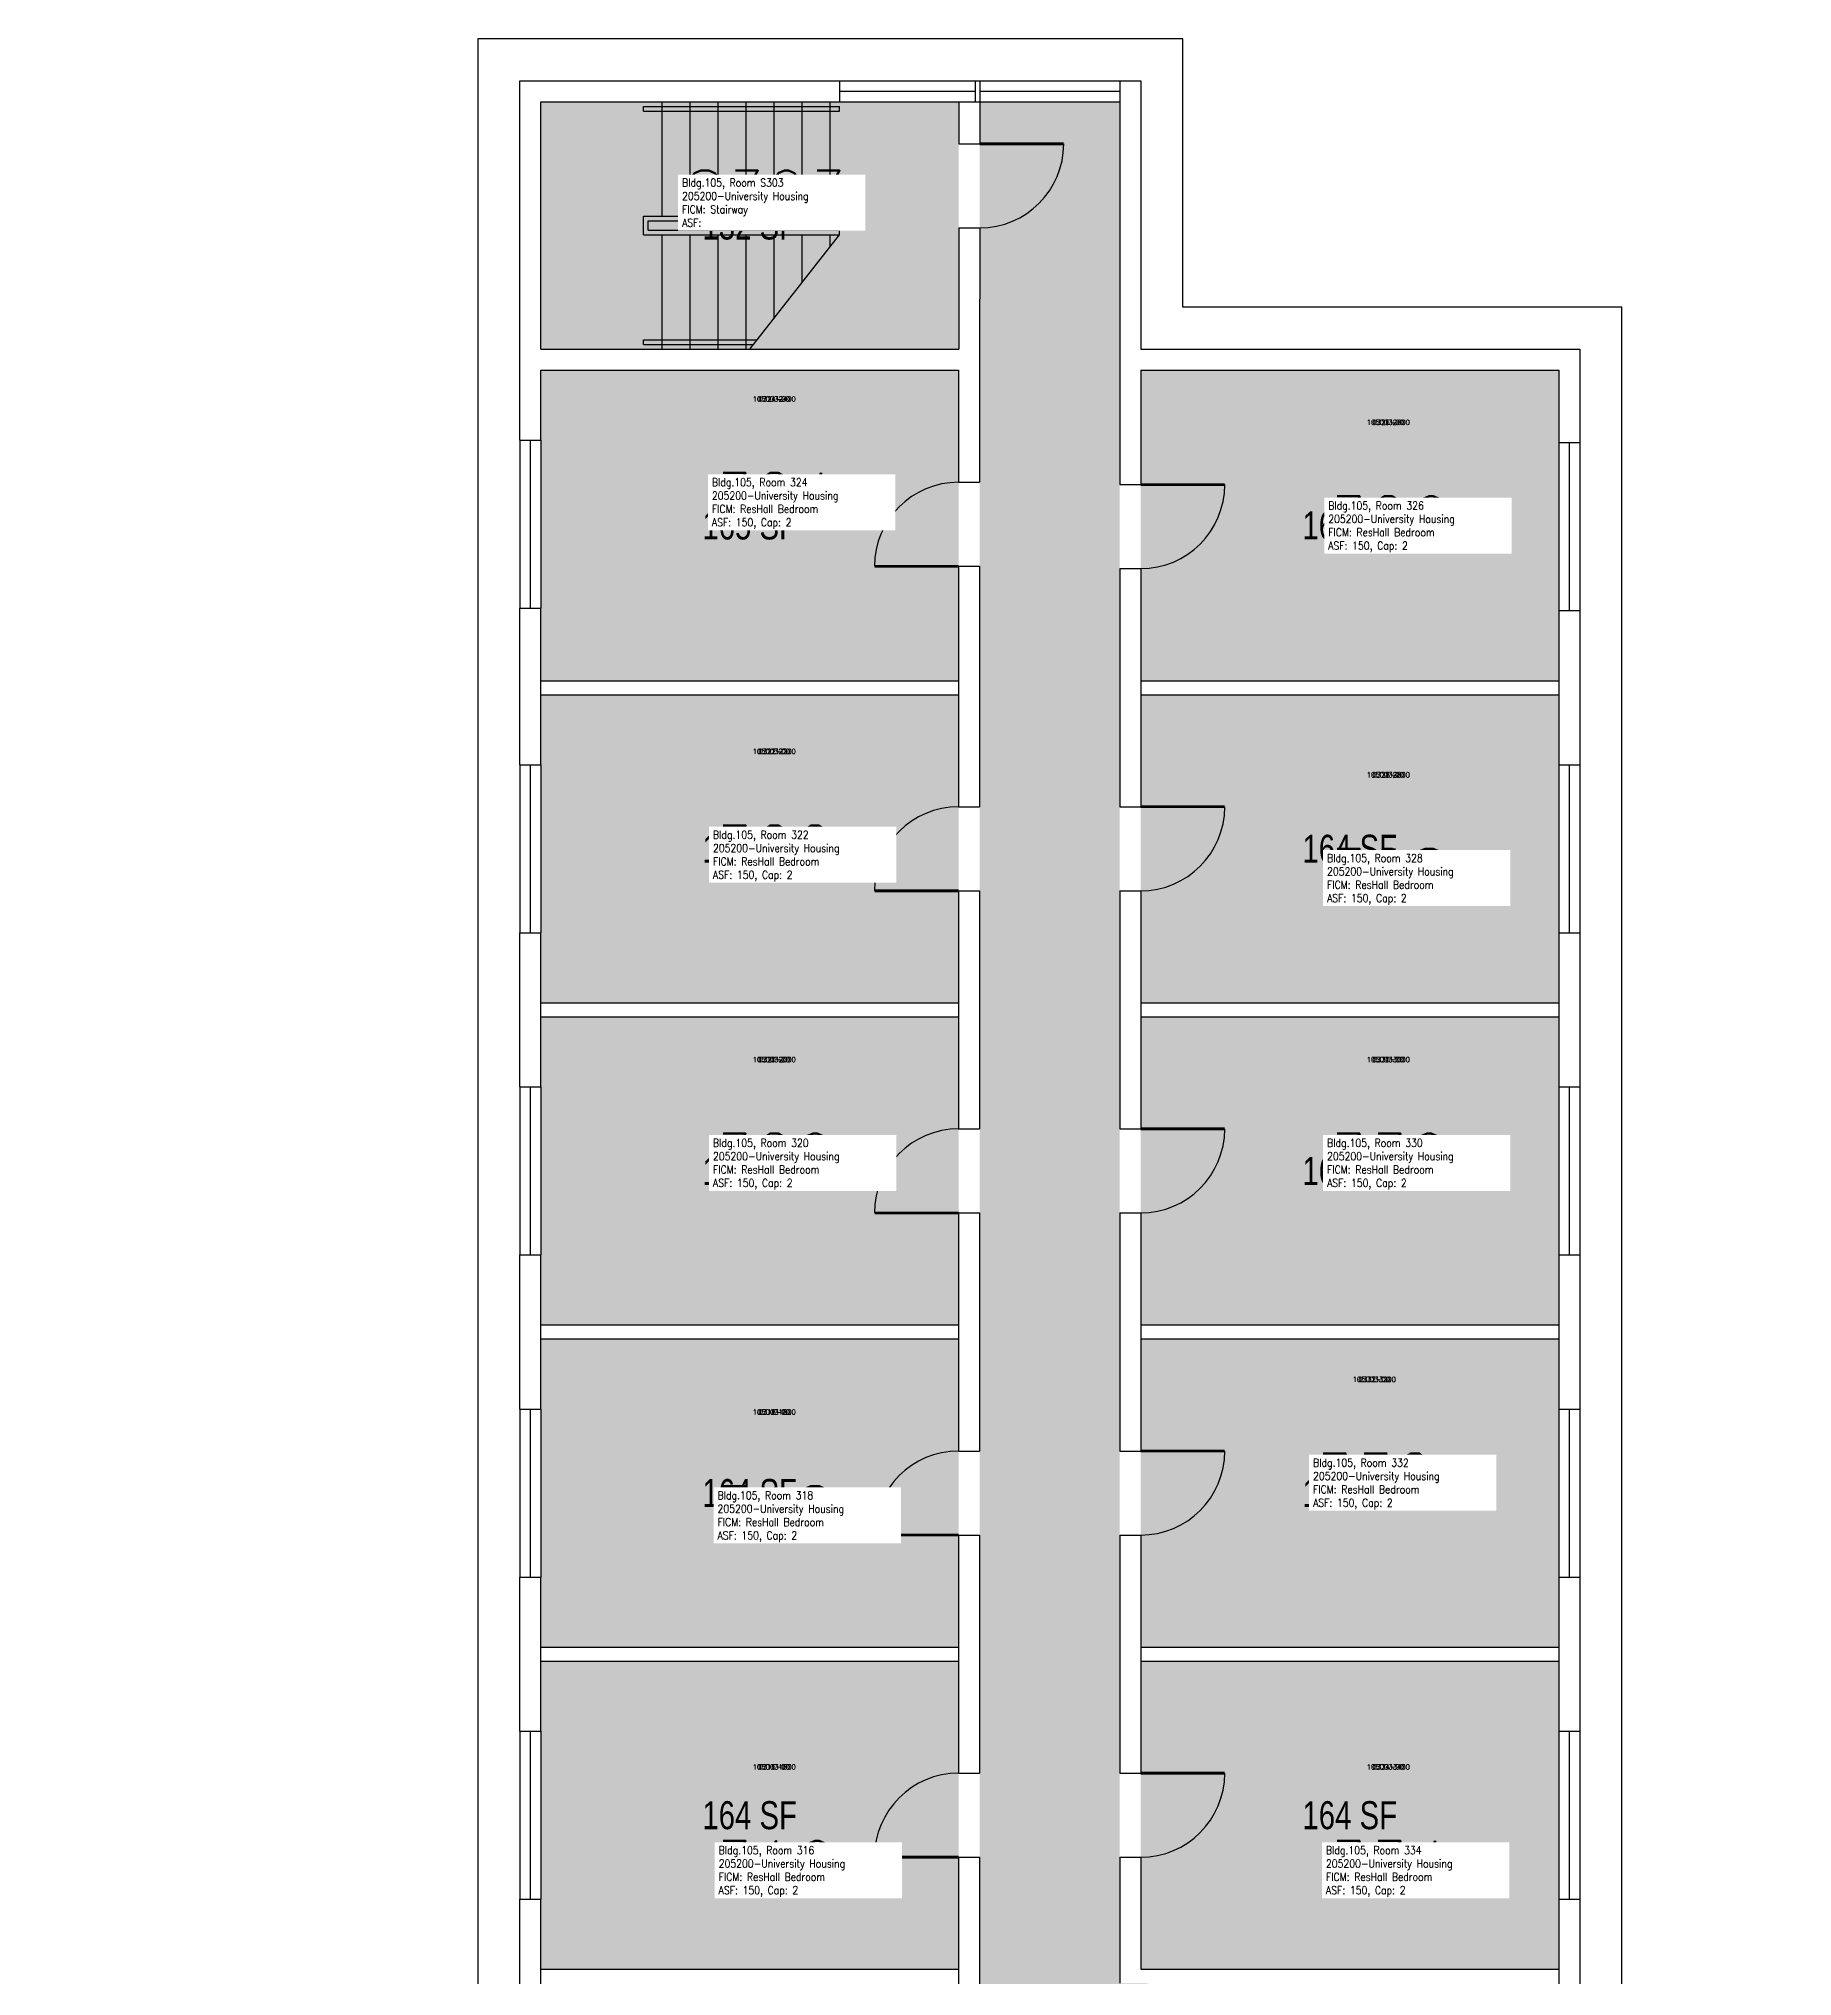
# Model space of a CAD drawing. Header units: inches. Extents: x -18 to 733, y -18 to 3747.
# Drawn here: x -18 to 733, y 2917 to 3747 of the extents above; entities that cross this region are included whole.
import ezdxf
from ezdxf.enums import TextEntityAlignment as Align

# ---------------------------------------------------------------- set-up
doc = ezdxf.new("R2010")
doc.units = ezdxf.units.IN
doc.header["$LTSCALE"] = 0.25
doc.header["$MEASUREMENT"] = 0
for name, color, linetype in [('A-DOOR', 2, 'CONTINUOUS'), ('A-FLOR', 3, 'CONTINUOUS'), ('A-GLAZ', 1, 'CONTINUOUS'), ('A-GLAZ-SILL', 2, 'CONTINUOUS'), ('A-IDEN-RNUM', 7, 'CONTINUOUS'), ('A-IDEN-SNUM', 4, 'CONTINUOUS'), ('A-IDEN-VNUM', 4, 'CONTINUOUS'), ('A-ROOF', 2, 'CONTINUOUS'), ('A-WALL', 5, 'CONTINUOUS'), ('AREA-TEXT', 3, 'CONTINUOUS'), ('Rooms-Category-Color', 7, 'CONTINUOUS'), ('Rooms-College-Color', 7, 'CONTINUOUS'), ('Rooms-Department-Color', 7, 'CONTINUOUS'), ('Rooms-Division-Color', 7, 'CONTINUOUS'), ('Rooms-Information', 7, 'CONTINUOUS')]:
    doc.layers.add(name, color=color, linetype=linetype)
doc.styles.add('AREA', font='arial.ttf', dxfattribs={"width": 0.75, "height": 24})
doc.styles.add('ROOMSNUMBER', font='SIMPLEX.shx', dxfattribs={"height": 0.18})
doc.styles.add('ROOMVNUMBER', font='simplex.shx', dxfattribs={"width": 0.85})

msp = doc.modelspace()

# ---------------------------------------------------------------- hatches: boundary and pattern name
at = {"layer": 'Rooms-Category-Color', "true_color": 0xadadad}
for points in [[(376, 3720), (325, 3720), (197, 3720), (197, 3614), (376, 3614)], [(444.97, 1914), (444.96, 1943), (444.96, 2823), (453.96, 2823), (453.96, 2818), (477.96, 2818), (477.96, 2881), (453.96, 2881), (453.96, 2876), (444.96, 2876), (444.96, 2885), (456.96, 2885), (456.96, 2914), (444.96, 2914), (445, 3720), (385, 3720), (384.96, 1914), (444.96, 1914)]]:
    msp.add_hatch(color=253, dxfattribs=at).paths.add_polyline_path(points)
at = {"layer": 'Rooms-Category-Color', "true_color": 0x728ef3}
for points in [[(375.96, 3605), (197, 3605), (197, 3575), (197, 3503.02), (197, 3472), (375.96, 3472)], [(633, 3575.02), (633, 3605), (453.96, 3605), (453.96, 3472), (633, 3472), (633, 3502)], [(375.96, 3466), (197, 3466), (197, 3436), (197, 3364.02), (197, 3334), (375.96, 3334)], [(633, 3436.02), (633, 3466), (453.96, 3466), (453.96, 3334), (633, 3334), (633, 3364)], [(375.96, 3328), (197, 3328), (197, 3298), (197, 3226), (197, 3196), (375.96, 3196)], [(633, 3226), (633, 3298), (633, 3328), (453.96, 3328), (453.96, 3196), (633, 3196)], [(375.96, 3190), (197, 3190), (197, 3160), (197, 3088), (197, 3058), (375.96, 3058)], [(633, 3190), (453.96, 3190), (453.96, 3058), (633, 3058)], [(375.96, 3052), (197, 3052), (197, 3022), (197, 2950), (197, 2920), (375.96, 2920)], [(633, 3022), (633, 3052), (453.96, 3052), (453.96, 2920), (633, 2920), (633, 2950)]]:
    msp.add_hatch(color=171, dxfattribs=at).paths.add_polyline_path(points)
at = {"layer": 'Rooms-College-Color', "true_color": 0xadadad}
for points in [[(376, 3720), (325, 3720), (197, 3720), (197, 3614), (376, 3614)], [(444.97, 1914), (444.96, 1943), (444.96, 2823), (453.96, 2823), (453.96, 2818), (477.96, 2818), (477.96, 2881), (453.96, 2881), (453.96, 2876), (444.96, 2876), (444.96, 2885), (456.96, 2885), (456.96, 2914), (444.96, 2914), (445, 3720), (385, 3720), (384.96, 1914), (444.96, 1914)], [(375.96, 3605), (197, 3605), (197, 3575), (197, 3503.02), (197, 3472), (375.96, 3472)], [(633, 3575.02), (633, 3605), (453.96, 3605), (453.96, 3472), (633, 3472), (633, 3502)], [(375.96, 3466), (197, 3466), (197, 3436), (197, 3364.02), (197, 3334), (375.96, 3334)], [(633, 3436.02), (633, 3466), (453.96, 3466), (453.96, 3334), (633, 3334), (633, 3364)], [(375.96, 3328), (197, 3328), (197, 3298), (197, 3226), (197, 3196), (375.96, 3196)], [(633, 3226), (633, 3298), (633, 3328), (453.96, 3328), (453.96, 3196), (633, 3196)], [(375.96, 3190), (197, 3190), (197, 3160), (197, 3088), (197, 3058), (375.96, 3058)], [(633, 3190), (453.96, 3190), (453.96, 3058), (633, 3058)], [(375.96, 3052), (197, 3052), (197, 3022), (197, 2950), (197, 2920), (375.96, 2920)], [(633, 3022), (633, 3052), (453.96, 3052), (453.96, 2920), (633, 2920), (633, 2950)]]:
    msp.add_hatch(color=253, dxfattribs=at).paths.add_polyline_path(points)
at = {"layer": 'Rooms-Department-Color', "true_color": 0xacacac}
for points in [[(376, 3720), (325, 3720), (197, 3720), (197, 3614), (376, 3614)], [(444.97, 1914), (444.96, 1943), (444.96, 2823), (453.96, 2823), (453.96, 2818), (477.96, 2818), (477.96, 2881), (453.96, 2881), (453.96, 2876), (444.96, 2876), (444.96, 2885), (456.96, 2885), (456.96, 2914), (444.96, 2914), (445, 3720), (385, 3720), (384.96, 1914), (444.96, 1914)]]:
    msp.add_hatch(color=253, dxfattribs=at).paths.add_polyline_path(points)
at = {"layer": 'Rooms-Department-Color', "true_color": 0x604aed}
for points in [[(375.96, 3605), (197, 3605), (197, 3575), (197, 3503.02), (197, 3472), (375.96, 3472)], [(633, 3575.02), (633, 3605), (453.96, 3605), (453.96, 3472), (633, 3472), (633, 3502)], [(375.96, 3466), (197, 3466), (197, 3436), (197, 3364.02), (197, 3334), (375.96, 3334)], [(633, 3436.02), (633, 3466), (453.96, 3466), (453.96, 3334), (633, 3334), (633, 3364)], [(375.96, 3328), (197, 3328), (197, 3298), (197, 3226), (197, 3196), (375.96, 3196)], [(633, 3226), (633, 3298), (633, 3328), (453.96, 3328), (453.96, 3196), (633, 3196)], [(375.96, 3190), (197, 3190), (197, 3160), (197, 3088), (197, 3058), (375.96, 3058)], [(633, 3190), (453.96, 3190), (453.96, 3058), (633, 3058)], [(375.96, 3052), (197, 3052), (197, 3022), (197, 2950), (197, 2920), (375.96, 2920)], [(633, 3022), (633, 3052), (453.96, 3052), (453.96, 2920), (633, 2920), (633, 2950)]]:
    msp.add_hatch(color=173, dxfattribs=at).paths.add_polyline_path(points)
at = {"layer": 'Rooms-Division-Color', "true_color": 0xadadad}
for points in [[(376, 3720), (325, 3720), (197, 3720), (197, 3614), (376, 3614)], [(444.97, 1914), (444.96, 1943), (444.96, 2823), (453.96, 2823), (453.96, 2818), (477.96, 2818), (477.96, 2881), (453.96, 2881), (453.96, 2876), (444.96, 2876), (444.96, 2885), (456.96, 2885), (456.96, 2914), (444.96, 2914), (445, 3720), (385, 3720), (384.96, 1914), (444.96, 1914)]]:
    msp.add_hatch(color=253, dxfattribs=at).paths.add_polyline_path(points)
at = {"layer": 'Rooms-Division-Color', "true_color": 0x604aed}
for points in [[(375.96, 3605), (197, 3605), (197, 3575), (197, 3503.02), (197, 3472), (375.96, 3472)], [(633, 3575.02), (633, 3605), (453.96, 3605), (453.96, 3472), (633, 3472), (633, 3502)], [(375.96, 3466), (197, 3466), (197, 3436), (197, 3364.02), (197, 3334), (375.96, 3334)], [(633, 3436.02), (633, 3466), (453.96, 3466), (453.96, 3334), (633, 3334), (633, 3364)], [(375.96, 3328), (197, 3328), (197, 3298), (197, 3226), (197, 3196), (375.96, 3196)], [(633, 3226), (633, 3298), (633, 3328), (453.96, 3328), (453.96, 3196), (633, 3196)], [(375.96, 3190), (197, 3190), (197, 3160), (197, 3088), (197, 3058), (375.96, 3058)], [(633, 3190), (453.96, 3190), (453.96, 3058), (633, 3058)], [(375.96, 3052), (197, 3052), (197, 3022), (197, 2950), (197, 2920), (375.96, 2920)], [(633, 3022), (633, 3052), (453.96, 3052), (453.96, 2920), (633, 2920), (633, 2950)]]:
    msp.add_hatch(color=173, dxfattribs=at).paths.add_polyline_path(points)

# ---------------------------------------------------------------- linework, layer by layer
at = {"layer": 'A-DOOR', "const_width": 1.2}
for points in [[(385, 3702), (421, 3702)], [(453.96, 3556), (489.96, 3556)], [(375.96, 3521), (339.96, 3521)], [(453.96, 3418), (489.96, 3418)], [(375.96, 3382), (339.96, 3382)], [(453.96, 3280), (489.96, 3280)], [(375.96, 3244), (339.96, 3244)], [(453.96, 3142), (489.96, 3142)], [(375.96, 3106), (339.96, 3106)], [(453.96, 3004), (489.96, 3004)], [(375.96, 2968), (339.96, 2968)]]:
    msp.add_lwpolyline(points, dxfattribs=at)
at = {"layer": 'A-DOOR'}
for centre, start, end in [((385, 3702), 270, 360), ((375.96, 3521), 90, 180), ((453.96, 3556), 270, 360), ((375.96, 3382), 90, 180), ((453.96, 3418), 270, 360), ((375.96, 3244), 90, 180), ((453.96, 3280), 270, 360), ((375.96, 3106), 90, 180), ((453.96, 3142), 270, 360), ((375.96, 2968), 90, 180), ((453.96, 3004), 270, 360)]:
    msp.add_arc(centre, 36, start, end, dxfattribs=at)
at = {"layer": 'A-FLOR'}
for p, q in [((249, 3671.01), (249, 3720)), ((261, 3671.01), (261, 3720)), ((273, 3671.01), (273, 3720)), ((285, 3671.01), (285, 3720)), ((297, 3671.01), (297, 3720)), ((309, 3671.01), (309, 3720)), ((321, 3671.01), (321, 3720)), ((241.04, 3718), (325, 3718)), ((241.04, 3715.99), (241.04, 3718)), ((241.04, 3715.99), (325, 3715.99)), ((325, 3715.99), (325, 3718)), ((241.04, 3671.01), (325, 3671.01)), ((241.04, 3662.99), (241.04, 3671.01)), ((243.04, 3669), (325, 3669)), ((243.04, 3665), (243.04, 3669)), ((325, 3669), (325, 3671.01)), ((241.04, 3662.99), (325, 3662.99)), ((243.04, 3665), (325, 3665)), ((249, 3614), (249, 3662.99)), ((261, 3614), (261, 3662.99)), ((273, 3614), (273, 3662.99)), ((285, 3614), (285, 3662.99)), ((286.5, 3614), (325, 3662.99)), ((297, 3627.36), (297, 3662.99)), ((309, 3642.63), (309, 3662.99)), ((321, 3657.9), (321, 3662.99)), ((325, 3662.99), (325, 3665)), ((241.04, 3616), (241.04, 3618.01)), ((241.04, 3618.01), (289.65, 3618.01)), ((241.04, 3616), (288.07, 3616))]:
    msp.add_line(p, q, dxfattribs=at)
at = {"layer": 'A-GLAZ'}
for p, q in [((325, 3724.5), (383, 3724.5)), ((385, 3724.5), (445, 3724.5)), ((192.5, 3575), (192.5, 3503)), ((637.5, 3574), (637.5, 3502)), ((192.5, 3436), (192.5, 3364)), ((637.5, 3436), (637.5, 3364)), ((192.5, 3297.99), (192.5, 3225.99)), ((637.5, 3297.99), (637.5, 3225.99)), ((192.5, 3159.99), (192.5, 3087.99)), ((637.5, 3159.99), (637.5, 3087.99)), ((192.5, 3021.99), (192.5, 2949.99)), ((637.5, 3021.99), (637.5, 2949.99))]:
    msp.add_line(p, q, dxfattribs=at)
at = {"layer": 'A-GLAZ-SILL'}
for p, q in [((325, 3729), (383, 3729)), ((385, 3729), (445, 3729)), ((325, 3720), (383, 3720)), ((385, 3720), (445, 3720)), ((188, 3575.02), (188, 3503.02)), ((197, 3575.02), (197, 3503.02)), ((633, 3574), (633, 3502)), ((642, 3574), (642, 3502)), ((188, 3436.02), (188, 3364.02)), ((197, 3436.02), (197, 3364.02)), ((633, 3436.02), (633, 3364.02)), ((642, 3436.02), (642, 3364.02)), ((188, 3298), (188, 3226)), ((197, 3298), (197, 3226)), ((633, 3298), (633, 3226)), ((642, 3298), (642, 3226)), ((188, 3160), (188, 3088)), ((197, 3160), (197, 3088)), ((633, 3160), (633, 3088)), ((642, 3160), (642, 3088)), ((188, 3022), (188, 2950)), ((197, 3022), (197, 2950)), ((633, 3022), (633, 2950)), ((642, 3022), (642, 2950))]:
    msp.add_line(p, q, dxfattribs=at)
at = {"layer": 'A-ROOF'}
msp.add_lwpolyline([(733, 1932), (660, 1932), (660, 3632), (472, 3632), (472, 3747), (170, 3747), (170, 1803), (-18, 1803), (-18, -18), (284, -18), (284, 97), (472, 97), (472, 1758), (733, 1758)], close=True, dxfattribs=at)
at = {"layer": 'A-WALL'}
for p, q in [((188, 3729), (325, 3729)), ((188, 3575), (188, 3729)), ((325, 3729), (325, 3720)), ((383, 3729), (383, 3720)), ((383, 3729), (385, 3729)), ((385, 3729), (385, 3702)), ((445, 3729), (444.99, 3605)), ((445, 3729), (454, 3729)), ((454, 3729), (454, 3614)), ((197, 3720), (325, 3720)), ((197, 3614), (197, 3720)), ((376, 3720), (376, 3702)), ((376, 3720), (385, 3720)), ((376, 3702), (385, 3702)), ((376, 3666), (385, 3666)), ((376, 3666), (376, 3614)), ((385, 3666), (384.96, 3605)), ((197, 3614), (376, 3614)), ((385, 3614), (385, 3614)), ((454, 3614), (642, 3614)), ((642, 3614), (642, 3574)), ((197, 3605), (375.96, 3605)), ((197, 3575), (197, 3605)), ((375.96, 3605), (375.96, 3557)), ((384.96, 3605), (384.96, 3557)), ((444.96, 3605), (444.96, 3556)), ((444.99, 3605), (444.96, 3605)), ((453.96, 3605), (633, 3605)), ((453.96, 3605), (453.96, 3556)), ((633, 3605), (633, 3574)), ((188, 3575), (197, 3575)), ((633, 3574), (642, 3574)), ((375.96, 3557), (384.96, 3557)), ((444.96, 3556), (453.96, 3556)), ((375.96, 3521), (384.96, 3521)), ((375.96, 3521), (375.96, 3418)), ((384.96, 3521), (384.96, 3418)), ((444.96, 3520), (453.96, 3520)), ((444.96, 3520), (444.96, 3418)), ((453.96, 3520), (453.96, 3418)), ((188, 3503), (197, 3503)), ((188, 3436), (188, 3503)), ((197, 3436), (197, 3503)), ((633, 3502), (642, 3502)), ((633, 3502), (633, 3436)), ((642, 3502), (642, 3436)), ((197, 3472), (375.96, 3472)), ((453.96, 3472), (633, 3472)), ((197, 3466), (375.96, 3466)), ((453.96, 3466), (633, 3466)), ((188, 3436), (197, 3436)), ((633, 3436), (642, 3436)), ((375.96, 3418), (384.96, 3418)), ((444.96, 3418), (453.96, 3418)), ((375.96, 3382), (384.96, 3382)), ((375.96, 3382), (375.96, 3280)), ((384.96, 3382), (384.96, 3280)), ((444.96, 3382), (453.96, 3382)), ((444.96, 3382), (444.96, 3280)), ((453.96, 3382), (453.96, 3280)), ((188, 3364), (197, 3364)), ((188, 3298), (188, 3364)), ((197, 3298), (197, 3364)), ((633, 3364), (642, 3364)), ((633, 3364), (633, 3298)), ((642, 3364), (642, 3298)), ((197, 3334), (375.96, 3334)), ((453.96, 3334), (633, 3334)), ((197, 3328), (375.96, 3328)), ((453.96, 3328), (633, 3328)), ((188, 3298), (197, 3298)), ((633, 3298), (642, 3298)), ((375.96, 3280), (384.96, 3280)), ((444.96, 3280), (453.96, 3280)), ((375.96, 3244), (384.96, 3244)), ((375.96, 3244), (375.96, 3142)), ((384.96, 3244), (384.96, 3142)), ((444.96, 3244), (453.96, 3244)), ((444.96, 3244), (444.96, 3142)), ((453.96, 3244), (453.96, 3142)), ((188, 3226), (197, 3226)), ((188, 3160), (188, 3226)), ((197, 3160), (197, 3226)), ((633, 3226), (642, 3226)), ((633, 3226), (633, 3160)), ((642, 3226), (642, 3160)), ((197, 3196), (375.96, 3196)), ((453.96, 3196), (633, 3196)), ((197, 3190), (375.96, 3190)), ((453.96, 3190), (633, 3190)), ((188, 3160), (197, 3160)), ((633, 3160), (642, 3160)), ((375.96, 3142), (384.96, 3142)), ((444.96, 3142), (453.96, 3142)), ((375.96, 3106), (384.96, 3106)), ((375.96, 3106), (375.96, 3004)), ((384.96, 3106), (384.96, 3004)), ((444.96, 3106), (453.96, 3106)), ((444.96, 3106), (444.96, 3004)), ((453.96, 3106), (453.96, 3004)), ((188, 3088), (197, 3088)), ((188, 3022), (188, 3088)), ((197, 3022), (197, 3088)), ((633, 3088), (642, 3088)), ((633, 3088), (633, 3022)), ((642, 3088), (642, 3022)), ((197, 3058), (375.96, 3058)), ((453.96, 3058), (633, 3058)), ((197, 3052), (375.96, 3052)), ((453.96, 3052), (633, 3052)), ((188, 3022), (197, 3022)), ((633, 3022), (642, 3022)), ((375.96, 3004), (384.96, 3004)), ((444.96, 3004), (453.96, 3004)), ((375.96, 2968), (384.96, 2968)), ((375.96, 2968), (375.96, 2866)), ((384.96, 2968), (384.96, 2866)), ((444.96, 2968), (453.96, 2968)), ((444.96, 2968), (444.96, 2914)), ((453.96, 2968), (453.96, 2920)), ((188, 2950), (197, 2950)), ((188, 2884), (188, 2950)), ((197, 2884), (197, 2950)), ((633, 2950), (642, 2950)), ((633, 2950), (633, 2821.01)), ((642, 2950), (642, 2821.01)), ((197, 2920), (375.96, 2920)), ((453.96, 2920), (633, 2920))]:
    msp.add_line(p, q, dxfattribs=at)

# ---------------------------------------------------------------- texts
at = {"layer": 'A-IDEN-RNUM', "style": 'ROOMSNUMBER'}
for s, p in [('S303-00', (293.48, 3678.49)), ('0324-00', (297, 3592.68)), ('0326-00', (560, 3582.68)), ('0322-00', (297, 3441.68)), ('0328-00', (560, 3431.68)), ('0320-00', (297, 3309.68)), ('0330-00', (560, 3309.68)), ('0332-00', (554, 3172.68)), ('0318-00', (297, 3158.68)), ('0316-00', (297, 3006.68)), ('0334-00', (560, 3006.68))]:
    msp.add_text(s, height=2.16, dxfattribs=at).set_placement(p, align=Align.MIDDLE)
at = {"layer": 'A-IDEN-SNUM', "style": 'ROOMSNUMBER'}
for s, p in [('1050S30300', (293.48, 3678.49)), ('1050032400', (297, 3592.68)), ('1050032600', (560, 3582.68)), ('1050032200', (297, 3441.68)), ('1050032800', (560, 3431.68)), ('1050032000', (297, 3309.68)), ('1050033000', (560, 3309.68)), ('1050033200', (554, 3172.68)), ('1050031800', (297, 3158.68)), ('1050031600', (297, 3006.68)), ('1050033400', (560, 3006.68))]:
    msp.add_text(s, height=2.16, dxfattribs=at).set_placement(p, align=Align.MIDDLE)
at = {"layer": 'A-IDEN-VNUM', "style": 'ROOMVNUMBER', "width": 0.85}
for s, p in [('S303', (293.48, 3678.49)), ('324', (297, 3549)), ('326', (560, 3539)), ('322', (297, 3398)), ('328', (560, 3388)), ('320', (297, 3266)), ('330', (560, 3266)), ('332', (554, 3129)), ('318', (297, 3115)), ('316', (297, 2963)), ('334', (560, 2963))]:
    msp.add_text(s, height=24, dxfattribs=at).set_placement(p, align=Align.MIDDLE)
at = {"layer": 'AREA-TEXT', "style": 'AREA', "width": 0.75}
for s, p in [('132 SF', (286.5, 3667)), ('165 SF', (286.48, 3538.5)), ('165 SF', (543.48, 3538.5)), ('164 SF', (286.48, 3400)), ('164 SF', (543.48, 3400)), ('164 SF', (286.48, 3262)), ('164 SF', (543.48, 3262)), ('164 SF', (286.48, 3124)), ('164 SF', (543.48, 3124)), ('164 SF', (286.48, 2986)), ('164 SF', (543.48, 2986))]:
    msp.add_text(s, height=12, dxfattribs=at).set_placement(p, align=Align.MIDDLE_CENTER)

# ---------------------------------------------------------------- next in the draw order: texts
at = {"layer": 'Rooms-Information', "char_height": 3.4286, "width": 76.8, "attachment_point": 7, "style": 'ROOMVNUMBER', "bg_fill": 3, "box_fill_scale": 1.5, "bg_fill_color": 256, "bg_fill_true_color": 13158600, "bg_fill_transparency": 0}
for s, insert in [('Bldg.105, Room S303^M^J205200-University Housing^M^JFICM: Stairway^M^JASF: ', (257.53, 3666.49)), ('Bldg.105, Room 324^M^J205200-University Housing^M^JFICM: ResHall Bedroom^M^JASF: 150, Cap: 2', (270.29, 3537)), ('Bldg.105, Room 326^M^J205200-University Housing^M^JFICM: ResHall Bedroom^M^JASF: 150, Cap: 2', (534.26, 3527)), ('Bldg.105, Room 322^M^J205200-University Housing^M^JFICM: ResHall Bedroom^M^JASF: 150, Cap: 2', (270.77, 3386)), ('Bldg.105, Room 328^M^J205200-University Housing^M^JFICM: ResHall Bedroom^M^JASF: 150, Cap: 2', (533.77, 3376)), ('Bldg.105, Room 320^M^J205200-University Housing^M^JFICM: ResHall Bedroom^M^JASF: 150, Cap: 2', (270.77, 3254)), ('Bldg.105, Room 330^M^J205200-University Housing^M^JFICM: ResHall Bedroom^M^JASF: 150, Cap: 2', (533.77, 3254)), ('Bldg.105, Room 332^M^J205200-University Housing^M^JFICM: ResHall Bedroom^M^JASF: 150, Cap: 2', (527.77, 3117)), ('Bldg.105, Room 318^M^J205200-University Housing^M^JFICM: ResHall Bedroom^M^JASF: 150, Cap: 2', (272.71, 3103)), ('Bldg.105, Room 316^M^J205200-University Housing^M^JFICM: ResHall Bedroom^M^JASF: 150, Cap: 2', (273.2, 2951)), ('Bldg.105, Room 334^M^J205200-University Housing^M^JFICM: ResHall Bedroom^M^JASF: 150, Cap: 2', (533.29, 2951))]:
    msp.add_mtext(s, dxfattribs=dict(at, insert=insert))

doc.saveas('drawing.dxf')
